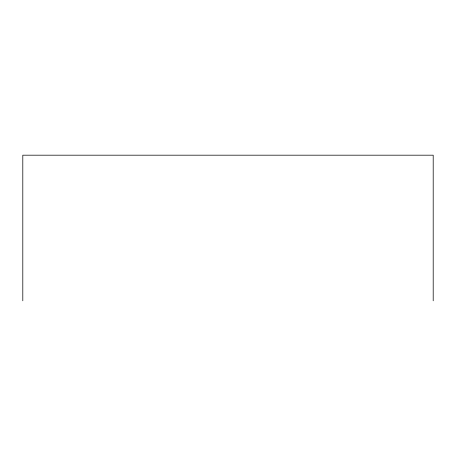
<?xml version="1.0" encoding="UTF-8"?>
<svg xmlns="http://www.w3.org/2000/svg" width="456" height="456" viewBox="0 0 456 456"><rect width="100%" height="100%" fill="white"/><g stroke="black" fill="none" stroke-linecap="round" stroke-linejoin="round"><path stroke-width="0.68" d="M433.2 300.812L433.2 155.188L22.8 155.188L22.8 300.812"/></g></svg>
